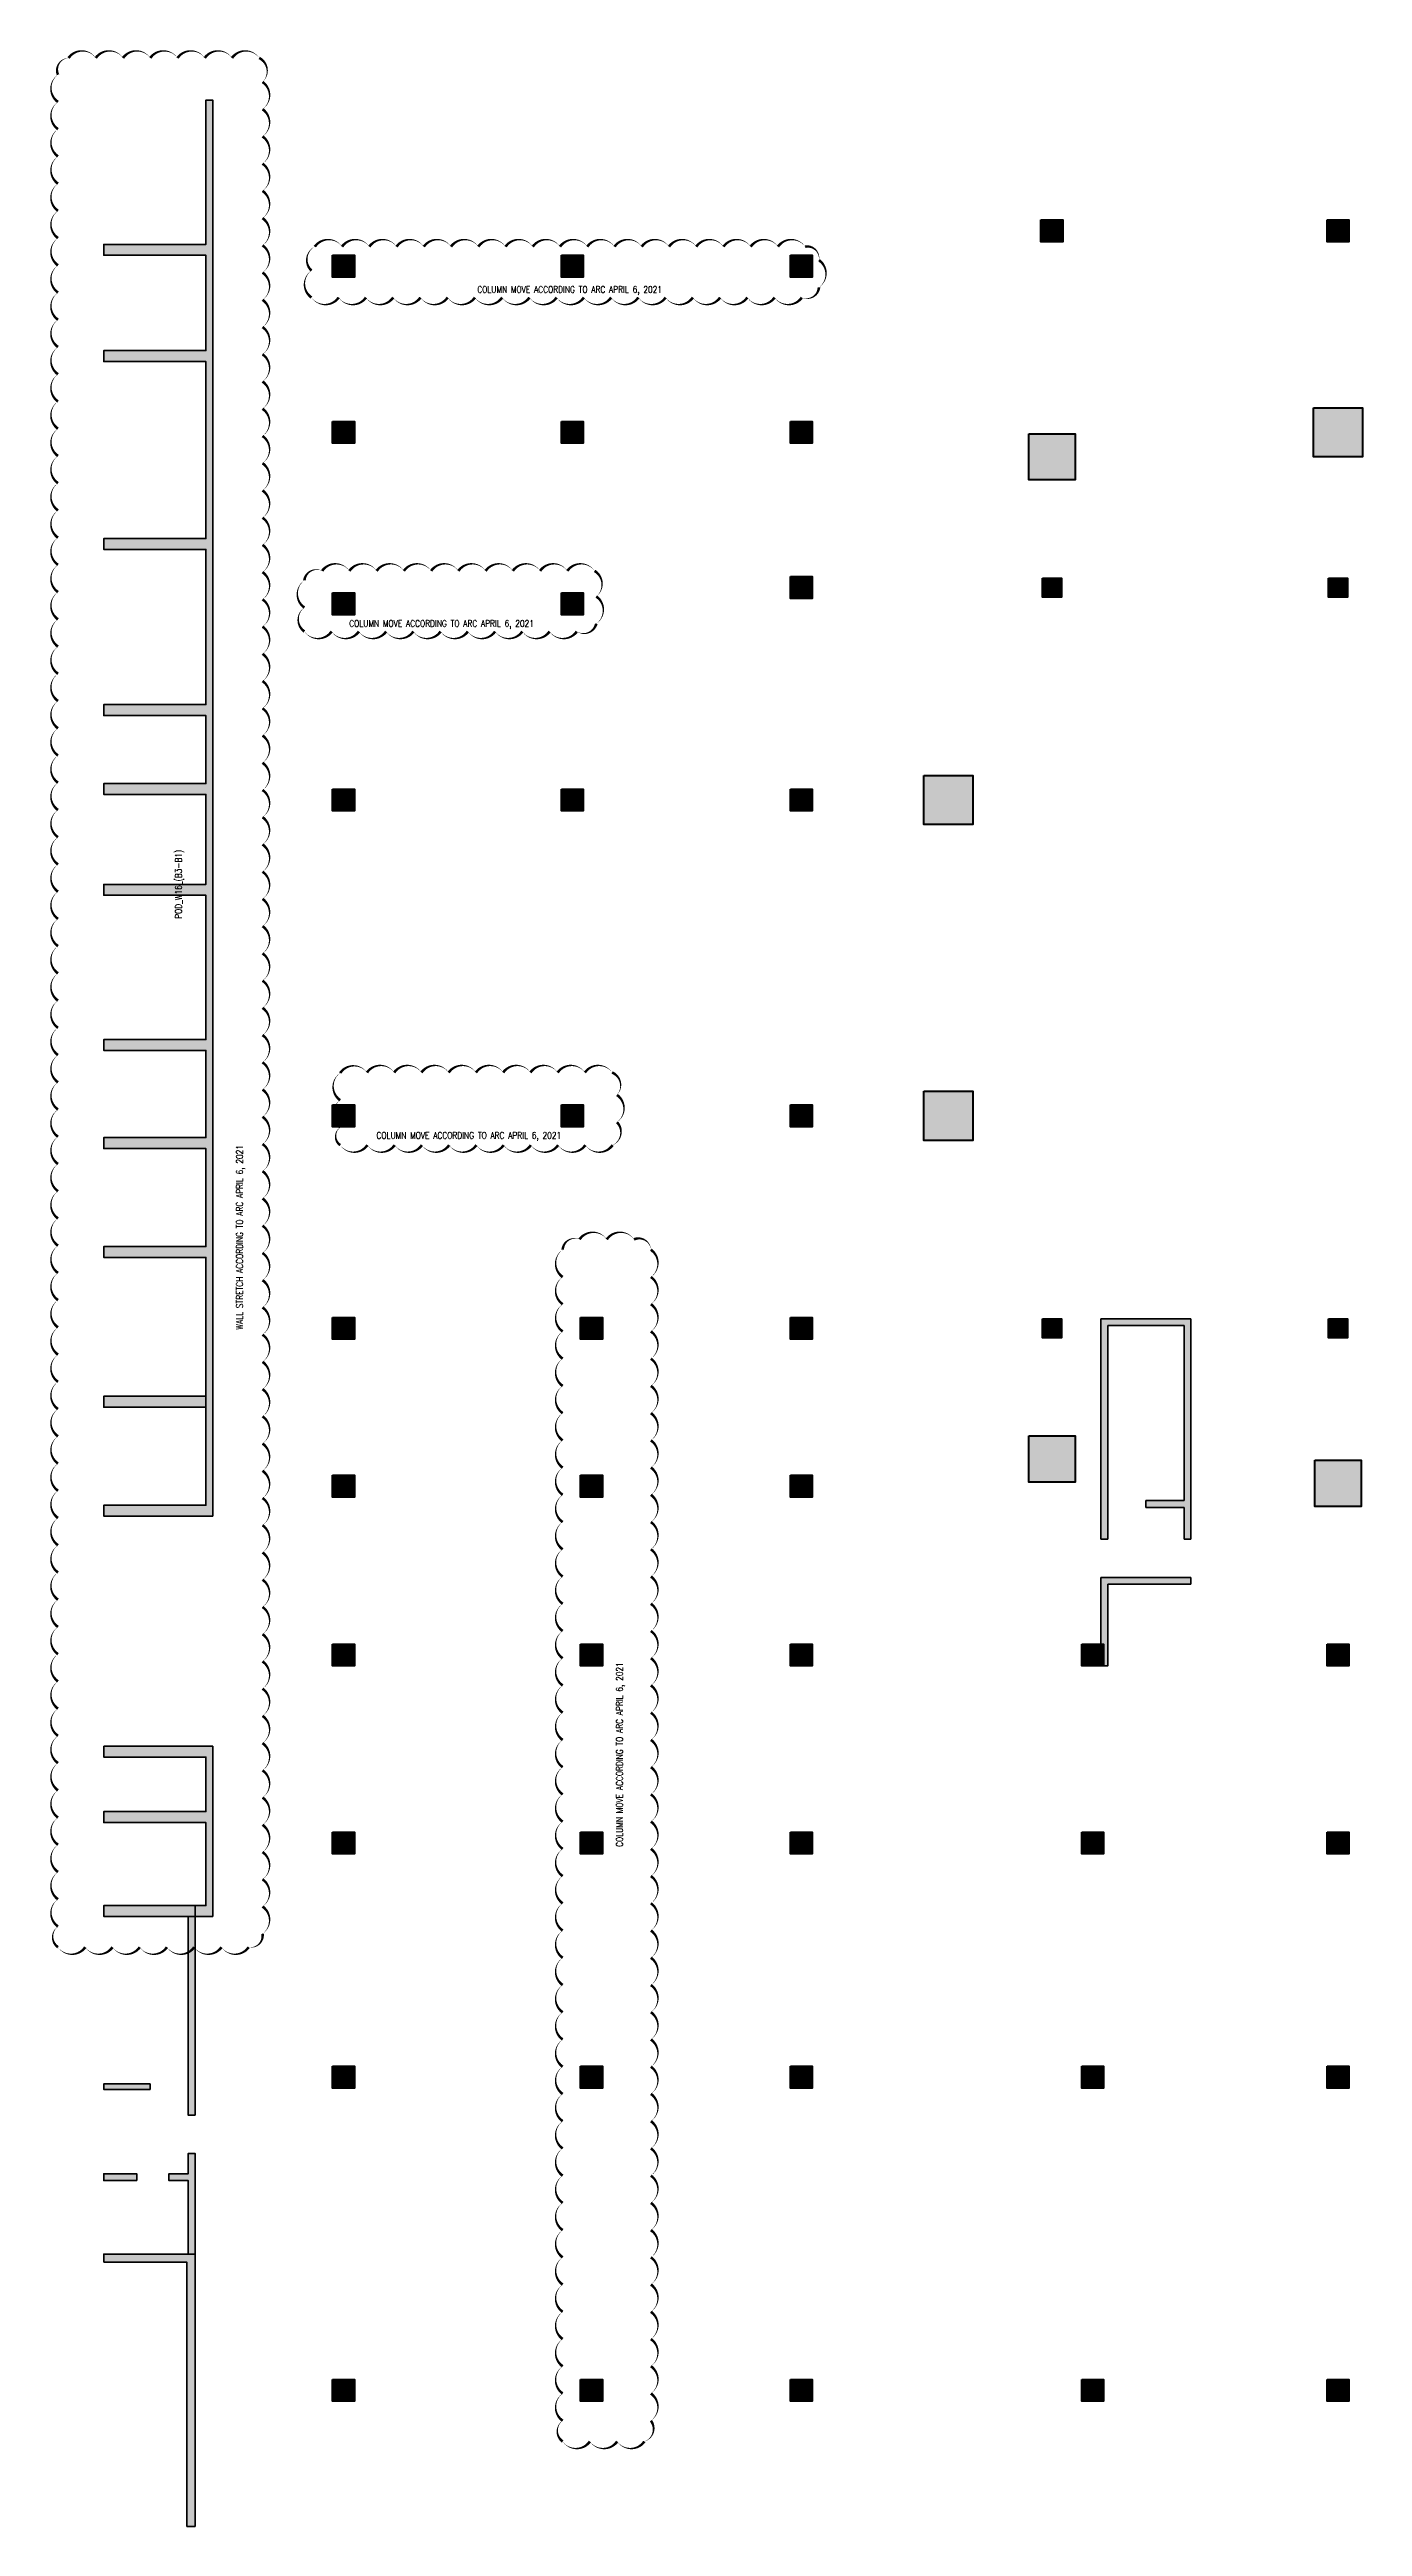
# Model space of a CAD drawing. Header units: millimetres. Extents: x -1592 to 219487, y -1099 to 92369.
# Drawn here: x -1592 to 46600, y 400 to 91356 of the extents above; entities that cross this region are included whole.
import ezdxf

# ---------------------------------------------------------------- set-up
doc = ezdxf.new("R2010")
doc.units = ezdxf.units.MM
doc.layers.get('Defpoints').update_dxf_attribs({"color": 151, "lineweight": 9})
for name, color, linetype, lineweight in [('NDC_S-COLUMN', 4, 'Continuous', 40), ('NDC_S_HATCH COLUMN AND WALL', 251, 'Continuous', 13), ('POD_Core wall_16(B3-B1)$0$NDC_S_HATCH COLUMN AND WALL', 251, 'Continuous', 13), ('POD_Core wall_16(B3-B1)$0$NDC_S_WALL', 6, 'Continuous', 35), ('Ramp wall 3(B3-B1)$0$NDC_S_WALL', 6, 'Continuous', 35)]:
    doc.layers.add(name, color=color, linetype=linetype, lineweight=lineweight)
doc.layers.add('NDC_S-REVC 210406', color=240, linetype='Continuous', lineweight=50, plot=False)
doc.styles.add('POD_Core wall_16(B3-B1)$0$NDC_BAR 2', font='romans.shx', dxfattribs={"width": 0.8})
doc.styles.add('Ramp wall 4(B3-B1)$0$NDC_BAR 2', font='romans.shx', dxfattribs={"width": 0.8})

# ---------------------------------------------------------------- blocks, each defined once
blk = doc.blocks.new('cot')
at = {"layer": 'NDC_S_HATCH COLUMN AND WALL', "ltscale": 0.005}
h = blk.add_hatch(color=256, dxfattribs=at)
h.dxf.hatch_style = 1
h.paths.add_polyline_path([(-0.5, 0.5), (0.5, 0.5), (0.5, -0.5), (-0.5, -0.5)])
at = {"layer": 'NDC_S-COLUMN', "ltscale": 0.005}
blk.add_lwpolyline([(-0.5, 0.5), (0.5, 0.5), (0.5, -0.5), (-0.5, -0.5)], close=True, dxfattribs=at)

msp = doc.modelspace()

# ---------------------------------------------------------------- hatches: boundary and pattern name
at = {"layer": 'NDC_S_HATCH COLUMN AND WALL', "ltscale": 200}
h = msp.add_hatch(color=256, dxfattribs=at)
h.dxf.hatch_style = 1
h.paths.add_polyline_path([(37250, 35000), (37250, 32000), (37100, 32000), (37100, 32800), (37000, 32800), (37000, 35250), (40300, 35250), (40300, 35000)])
h.paths.add_polyline_path([(38650, 37820), (38650, 38070), (40050, 38070), (40050, 44500), (37250, 44500), (37250, 36650), (37000, 36650), (37000, 44750), (40300, 44750), (40300, 36650), (40050, 36650), (40050, 37820)])
h = msp.add_hatch(color=256, dxfattribs=at)
h.dxf.hatch_style = 1
h.paths.add_polyline_path([(400, 22800), (3500, 22800), (3500, 15500), (3750, 15500), (3750, 23200), (400, 23200)])
h.paths.add_polyline_path([(400, 16450), (2100, 16450), (2100, 16650), (400, 16650)], flags=17)
h.paths.add_polyline_path([(1610, 13100), (1610, 13350), (400, 13350), (400, 13100)])
h.paths.add_polyline_path([(3500, 13350), (2790, 13350), (2790, 13100), (3500, 13100), (3500, 10400), (3750, 10400), (3750, 14100), (3500, 14100)])
h.paths.add_polyline_path([(3450, 10100), (3450, 400), (3750, 400), (3750, 10400), (3500, 10400), (400, 10400), (400, 10100)])
at = {"layer": 'POD_Core wall_16(B3-B1)$0$NDC_S_HATCH COLUMN AND WALL', "ltscale": 200}
h = msp.add_hatch(color=256, dxfattribs=at)
h.dxf.hatch_style = 1
h.paths.add_polyline_path([(400, 64000), (4150, 64000), (4150, 60700), (400, 60700), (400, 60300), (4150, 60300), (4150, 55000), (400, 55000), (400, 54600), (4150, 54600), (4150, 51400), (400, 51400), (400, 51000), (4150, 51000), (4150, 47400), (400, 47400), (400, 47000), (4150, 47000), (4150, 41900), (400, 41900), (400, 41500), (4150, 41500), (4150, 37900), (400, 37900), (400, 37500), (4400, 37500), (4400, 41900), (4400, 89500), (4150, 89500), (4150, 84200), (400, 84200), (400, 83800), (4150, 83800), (4150, 80300), (400, 80300), (400, 79900), (4150, 79900), (4150, 73400), (400, 73400), (400, 73000), (4150, 73000), (4150, 67300), (400, 67300), (400, 66900), (4150, 66900), (4150, 64400), (400, 64400)])
h = msp.add_hatch(color=256, dxfattribs=at)
h.dxf.hatch_style = 1
h.paths.add_polyline_path([(400, 29050), (4400, 29050), (4400, 22800), (400, 22800), (400, 23200), (4150, 23200), (4150, 26250), (400, 26250), (400, 26650), (4150, 26650), (4150, 28650), (400, 28650)])

# ---------------------------------------------------------------- linework, layer by layer
at = {"layer": 'NDC_S-REVC 210406'}
for points in [[(-1282, 21672, 0, 100, 0.520567), (-282, 21672, 0, 100, 0.520567), (718, 21672, 0, 100, 0.520567), (1718, 21672, 0, 100, 0.520567), (2718, 21672, 0, 100, 0.520567), (3718, 21672, 0, 100, 0.520567), (4718, 21672, 0, 100, 0.520567), (5718, 21672, 0, 100, 0.520567), (6225, 22165, 0, 100, 0.520567), (6225, 23165, 0, 100, 0.520567), (6225, 24165, 0, 100, 0.520567), (6225, 25165, 0, 100, 0.520567), (6225, 26165, 0, 100, 0.520567), (6225, 27165, 0, 100, 0.520567), (6225, 28165, 0, 100, 0.520567), (6225, 29165, 0, 100, 0.520567), (6225, 30165, 0, 100, 0.520567), (6225, 31165, 0, 100, 0.520567), (6225, 32165, 0, 100, 0.520567), (6225, 33165, 0, 100, 0.520567), (6225, 34165, 0, 100, 0.520567), (6225, 35165, 0, 100, 0.520567), (6225, 36165, 0, 100, 0.520567), (6225, 37165, 0, 100, 0.520567), (6225, 38165, 0, 100, 0.520567), (6225, 39165, 0, 100, 0.520567), (6225, 40165, 0, 100, 0.520567), (6225, 41165, 0, 100, 0.520567), (6225, 42165, 0, 100, 0.520567), (6225, 43165, 0, 100, 0.520567), (6225, 44165, 0, 100, 0.520567), (6225, 45165, 0, 100, 0.520567), (6225, 46165, 0, 100, 0.520567), (6225, 47165, 0, 100, 0.520567), (6225, 48165, 0, 100, 0.520567), (6225, 49165, 0, 100, 0.520567), (6225, 50165, 0, 100, 0.520567), (6225, 51165, 0, 100, 0.520567), (6225, 52165, 0, 100, 0.520567), (6225, 53165, 0, 100, 0.520567), (6225, 54165, 0, 100, 0.520567), (6225, 55165, 0, 100, 0.520567), (6225, 56165, 0, 100, 0.520567), (6225, 57165, 0, 100, 0.520567), (6225, 58165, 0, 100, 0.520567), (6225, 59165, 0, 100, 0.520567), (6225, 60165, 0, 100, 0.520567), (6225, 61165, 0, 100, 0.520567), (6225, 62165, 0, 100, 0.520567), (6225, 63165, 0, 100, 0.520567), (6225, 64165, 0, 100, 0.520567), (6225, 65165, 0, 100, 0.520567), (6225, 66165, 0, 100, 0.520567), (6225, 67165, 0, 100, 0.520567), (6225, 68165, 0, 100, 0.520567), (6225, 69165, 0, 100, 0.520567), (6225, 70165, 0, 100, 0.520567), (6225, 71165, 0, 100, 0.520567), (6225, 72165, 0, 100, 0.520567), (6225, 73165, 0, 100, 0.520567), (6225, 74165, 0, 100, 0.520567), (6225, 75165, 0, 100, 0.520567), (6225, 76165, 0, 100, 0.520567), (6225, 77165, 0, 100, 0.520567), (6225, 78165, 0, 100, 0.520567), (6225, 79165, 0, 100, 0.520567), (6225, 80165, 0, 100, 0.520567), (6225, 81165, 0, 100, 0.520567), (6225, 82165, 0, 100, 0.520567), (6225, 83165, 0, 100, 0.520567), (6225, 84165, 0, 100, 0.520567), (6225, 85165, 0, 100, 0.520567), (6225, 86165, 0, 100, 0.520567), (6225, 87165, 0, 100, 0.520567), (6225, 88165, 0, 100, 0.520567), (6225, 89165, 0, 100, 0.520567), (6225, 90165, 0, 100, 0.520567), (6105, 91046, 0, 100, 0.520567), (5105, 91046, 0, 100, 0.520567), (4105, 91046, 0, 100, 0.520567), (3105, 91046, 0, 100, 0.520567), (2105, 91046, 0, 100, 0.520567), (1105, 91046, 0, 100, 0.520567), (105, 91046, 0, 100, 0.520567), (-895, 91046, 0, 100, 0.520567), (-1282, 90432, 0, 100, 0.520567), (-1282, 89432, 0, 100, 0.520567), (-1282, 88432, 0, 100, 0.520567), (-1282, 87432, 0, 100, 0.520567), (-1282, 86432, 0, 100, 0.520567), (-1282, 85432, 0, 100, 0.520567), (-1282, 84432, 0, 100, 0.520567), (-1282, 83432, 0, 100, 0.520567), (-1282, 82432, 0, 100, 0.520567), (-1282, 81432, 0, 100, 0.520567), (-1282, 80432, 0, 100, 0.520567), (-1282, 79432, 0, 100, 0.520567), (-1282, 78432, 0, 100, 0.520567), (-1282, 77432, 0, 100, 0.520567), (-1282, 76432, 0, 100, 0.520567), (-1282, 75432, 0, 100, 0.520567), (-1282, 74432, 0, 100, 0.520567), (-1282, 73432, 0, 100, 0.520567), (-1282, 72432, 0, 100, 0.520567), (-1282, 71432, 0, 100, 0.520567), (-1282, 70432, 0, 100, 0.520567), (-1282, 69432, 0, 100, 0.520567), (-1282, 68432, 0, 100, 0.520567), (-1282, 67432, 0, 100, 0.520567), (-1282, 66432, 0, 100, 0.520567), (-1282, 65432, 0, 100, 0.520567), (-1282, 64432, 0, 100, 0.520567), (-1282, 63432, 0, 100, 0.520567), (-1282, 62432, 0, 100, 0.520567), (-1282, 61432, 0, 100, 0.520567), (-1282, 60432, 0, 100, 0.520567), (-1282, 59432, 0, 100, 0.520567), (-1282, 58432, 0, 100, 0.520567), (-1282, 57432, 0, 100, 0.520567), (-1282, 56432, 0, 100, 0.520567), (-1282, 55432, 0, 100, 0.520567), (-1282, 54432, 0, 100, 0.520567), (-1282, 53432, 0, 100, 0.520567), (-1282, 52432, 0, 100, 0.520567), (-1282, 51432, 0, 100, 0.520567), (-1282, 50432, 0, 100, 0.520567), (-1282, 49432, 0, 100, 0.520567), (-1282, 48432, 0, 100, 0.520567), (-1282, 47432, 0, 100, 0.520567), (-1282, 46432, 0, 100, 0.520567), (-1282, 45432, 0, 100, 0.520567), (-1282, 44432, 0, 100, 0.520567), (-1282, 43432, 0, 100, 0.520567), (-1282, 42432, 0, 100, 0.520567), (-1282, 41432, 0, 100, 0.520567), (-1282, 40432, 0, 100, 0.520567), (-1282, 39432, 0, 100, 0.520567), (-1282, 38432, 0, 100, 0.520567), (-1282, 37432, 0, 100, 0.520567), (-1282, 36432, 0, 100, 0.520567), (-1282, 35432, 0, 100, 0.520567), (-1282, 34432, 0, 100, 0.520567), (-1282, 33432, 0, 100, 0.520567), (-1282, 32432, 0, 100, 0.520567), (-1282, 31432, 0, 100, 0.520567), (-1282, 30432, 0, 100, 0.520567), (-1282, 29432, 0, 100, 0.520567), (-1282, 28432, 0, 100, 0.520567), (-1282, 27432, 0, 100, 0.520567), (-1282, 26432, 0, 100, 0.520567), (-1282, 25432, 0, 100, 0.520567), (-1282, 24432, 0, 100, 0.520567), (-1282, 23432, 0, 100, 0.520567), (-1282, 22432, 0, 100, 0.520567)], [(8022, 82250, 0, 100, 0.520567), (9022, 82250, 0, 100, 0.520567), (10022, 82250, 0, 100, 0.520567), (11022, 82250, 0, 100, 0.520567), (12022, 82250, 0, 100, 0.520567), (13022, 82250, 0, 100, 0.520567), (14022, 82250, 0, 100, 0.520567), (15022, 82250, 0, 100, 0.520567), (16022, 82250, 0, 100, 0.520567), (17022, 82250, 0, 100, 0.520567), (18022, 82250, 0, 100, 0.520567), (19022, 82250, 0, 100, 0.520567), (20022, 82250, 0, 100, 0.520567), (21022, 82250, 0, 100, 0.520567), (22022, 82250, 0, 100, 0.520567), (23022, 82250, 0, 100, 0.520567), (24022, 82250, 0, 100, 0.520567), (25022, 82250, 0, 100, 0.520567), (26022, 82250, 0, 100, 0.520567), (26650, 82622, 0, 100, 0.520567), (26650, 83622, 0, 100, 0.520567), (26145, 84117, 0, 100, 0.520567), (25145, 84117, 0, 100, 0.520567), (24145, 84117, 0, 100, 0.520567), (23145, 84117, 0, 100, 0.520567), (22145, 84117, 0, 100, 0.520567), (21145, 84117, 0, 100, 0.520567), (20145, 84117, 0, 100, 0.520567), (19145, 84117, 0, 100, 0.520567), (18145, 84117, 0, 100, 0.520567), (17145, 84117, 0, 100, 0.520567), (16145, 84117, 0, 100, 0.520567), (15145, 84117, 0, 100, 0.520567), (14145, 84117, 0, 100, 0.520567), (13145, 84117, 0, 100, 0.520567), (12145, 84117, 0, 100, 0.520567), (11145, 84117, 0, 100, 0.520567), (10145, 84117, 0, 100, 0.520567), (9145, 84117, 0, 100, 0.520567), (8145, 84117, 0, 100, 0.520567), (8022, 83239, 0, 100, 0.520567)], [(7762, 69986, 0, 100, 0.520567), (8762, 69986, 0, 100, 0.520567), (9762, 69986, 0, 100, 0.520567), (10762, 69986, 0, 100, 0.520567), (11762, 69986, 0, 100, 0.520567), (12762, 69986, 0, 100, 0.520567), (13762, 69986, 0, 100, 0.520567), (14762, 69986, 0, 100, 0.520567), (15762, 69986, 0, 100, 0.520567), (16762, 69986, 0, 100, 0.520567), (17762, 69986, 0, 100, 0.520567), (18476, 70272, 0, 100, 0.520567), (18476, 71272, 0, 100, 0.520567), (18414, 72211, 0, 100, 0.520567), (17414, 72211, 0, 100, 0.520567), (16414, 72211, 0, 100, 0.520567), (15414, 72211, 0, 100, 0.520567), (14414, 72211, 0, 100, 0.520567), (13414, 72211, 0, 100, 0.520567), (12414, 72211, 0, 100, 0.520567), (11414, 72211, 0, 100, 0.520567), (10414, 72211, 0, 100, 0.520567), (9414, 72211, 0, 100, 0.520567), (8414, 72211, 0, 100, 0.520567), (7762, 71863, 0, 100, 0.520567), (7762, 70863, 0, 100, 0.520567)], [(9076, 51125, 0, 100, 0.520567), (10076, 51125, 0, 100, 0.520567), (11076, 51125, 0, 100, 0.520567), (12076, 51125, 0, 100, 0.520567), (13076, 51125, 0, 100, 0.520567), (14076, 51125, 0, 100, 0.520567), (15076, 51125, 0, 100, 0.520567), (16076, 51125, 0, 100, 0.520567), (17076, 51125, 0, 100, 0.520567), (18076, 51125, 0, 100, 0.520567), (19076, 51125, 0, 100, 0.520567), (19235, 51966, 0, 100, 0.520567), (19235, 52966, 0, 100, 0.520567), (19059, 53790, 0, 100, 0.520567), (18059, 53790, 0, 100, 0.520567), (17059, 53790, 0, 100, 0.520567), (16059, 53790, 0, 100, 0.520567), (15059, 53790, 0, 100, 0.520567), (14059, 53790, 0, 100, 0.520567), (13059, 53790, 0, 100, 0.520567), (12059, 53790, 0, 100, 0.520567), (11059, 53790, 0, 100, 0.520567), (10059, 53790, 0, 100, 0.520567), (9076, 53773, 0, 100, 0.520567), (9076, 52773, 0, 100, 0.520567), (9076, 51773, 0, 100, 0.520567)], [(17243, 3521, 0, 100, 0.520567), (18243, 3521, 0, 100, 0.520567), (19243, 3521, 0, 100, 0.520567), (20243, 3521, 0, 100, 0.520567), (20480, 4283, 0, 100, 0.520567), (20480, 5283, 0, 100, 0.520567), (20480, 6283, 0, 100, 0.520567), (20480, 7283, 0, 100, 0.520567), (20480, 8283, 0, 100, 0.520567), (20480, 9283, 0, 100, 0.520567), (20480, 10283, 0, 100, 0.520567), (20480, 11283, 0, 100, 0.520567), (20480, 12283, 0, 100, 0.520567), (20480, 13283, 0, 100, 0.520567), (20480, 14283, 0, 100, 0.520567), (20480, 15283, 0, 100, 0.520567), (20480, 16283, 0, 100, 0.520567), (20480, 17283, 0, 100, 0.520567), (20480, 18283, 0, 100, 0.520567), (20480, 19283, 0, 100, 0.520567), (20480, 20283, 0, 100, 0.520567), (20480, 21283, 0, 100, 0.520567), (20480, 22283, 0, 100, 0.520567), (20480, 23283, 0, 100, 0.520567), (20480, 24283, 0, 100, 0.520567), (20480, 25283, 0, 100, 0.520567), (20480, 26283, 0, 100, 0.520567), (20480, 27283, 0, 100, 0.520567), (20480, 28283, 0, 100, 0.520567), (20480, 29283, 0, 100, 0.520567), (20480, 30283, 0, 100, 0.520567), (20480, 31283, 0, 100, 0.520567), (20480, 32283, 0, 100, 0.520567), (20480, 33283, 0, 100, 0.520567), (20480, 34283, 0, 100, 0.520567), (20480, 35283, 0, 100, 0.520567), (20480, 36283, 0, 100, 0.520567), (20480, 37283, 0, 100, 0.520567), (20480, 38283, 0, 100, 0.520567), (20480, 39283, 0, 100, 0.520567), (20480, 40283, 0, 100, 0.520567), (20480, 41283, 0, 100, 0.520567), (20480, 42283, 0, 100, 0.520567), (20480, 43283, 0, 100, 0.520567), (20480, 44283, 0, 100, 0.520567), (20480, 45283, 0, 100, 0.520567), (20480, 46283, 0, 100, 0.520567), (20480, 47283, 0, 100, 0.520567), (19861, 47664, 0, 100, 0.520567), (18861, 47664, 0, 100, 0.520567), (17861, 47664, 0, 100, 0.520567), (17243, 47282, 0, 100, 0.520567), (17243, 46282, 0, 100, 0.520567), (17243, 45282, 0, 100, 0.520567), (17243, 44282, 0, 100, 0.520567), (17243, 43282, 0, 100, 0.520567), (17243, 42282, 0, 100, 0.520567), (17243, 41282, 0, 100, 0.520567), (17243, 40282, 0, 100, 0.520567), (17243, 39282, 0, 100, 0.520567), (17243, 38282, 0, 100, 0.520567), (17243, 37282, 0, 100, 0.520567), (17243, 36282, 0, 100, 0.520567), (17243, 35282, 0, 100, 0.520567), (17243, 34282, 0, 100, 0.520567), (17243, 33282, 0, 100, 0.520567), (17243, 32282, 0, 100, 0.520567), (17243, 31282, 0, 100, 0.520567), (17243, 30282, 0, 100, 0.520567), (17243, 29282, 0, 100, 0.520567), (17243, 28282, 0, 100, 0.520567), (17243, 27282, 0, 100, 0.520567), (17243, 26282, 0, 100, 0.520567), (17243, 25282, 0, 100, 0.520567), (17243, 24282, 0, 100, 0.520567), (17243, 23282, 0, 100, 0.520567), (17243, 22282, 0, 100, 0.520567), (17243, 21282, 0, 100, 0.520567), (17243, 20282, 0, 100, 0.520567), (17243, 19282, 0, 100, 0.520567), (17243, 18282, 0, 100, 0.520567), (17243, 17282, 0, 100, 0.520567), (17243, 16282, 0, 100, 0.520567), (17243, 15282, 0, 100, 0.520567), (17243, 14282, 0, 100, 0.520567), (17243, 13282, 0, 100, 0.520567), (17243, 12282, 0, 100, 0.520567), (17243, 11282, 0, 100, 0.520567), (17243, 10282, 0, 100, 0.520567), (17243, 9282, 0, 100, 0.520567), (17243, 8282, 0, 100, 0.520567), (17243, 7282, 0, 100, 0.520567), (17243, 6282, 0, 100, 0.520567), (17243, 5282, 0, 100, 0.520567), (17243, 4282, 0, 100, 0.520567)]]:
    msp.add_lwpolyline(points, format="xyseb", close=True, dxfattribs=at)
at = {"layer": 'POD_Core wall_16(B3-B1)$0$NDC_S_WALL', "ltscale": 200}
for points in [[(4400, 41900), (4400, 37500), (400, 37500), (400, 37900), (4150, 37900), (4150, 47000), (400, 47000), (400, 47400), (4150, 47400), (4150, 51000), (400, 51000), (400, 51400), (4150, 51400), (4150, 54600), (400, 54600), (400, 55000), (4150, 55000), (4150, 60300), (400, 60300), (400, 60700), (4150, 60700), (4150, 64000), (400, 64000), (400, 64400), (4150, 64400), (4150, 66900), (400, 66900), (400, 67300), (4150, 67300), (4150, 73000), (400, 73000), (400, 73400), (4150, 73400), (4150, 79900), (400, 79900), (400, 80300), (4150, 80300), (4150, 83800), (400, 83800), (400, 84200), (4150, 84200), (4150, 89500), (4400, 89500), (4400, 41900)], [(4150, 47000), (400, 47000), (400, 47400), (4150, 47400)], [(4150, 41500), (400, 41500), (400, 41900), (4150, 41900)]]:
    msp.add_lwpolyline(points, dxfattribs=at)
at = {"layer": 'Ramp wall 3(B3-B1)$0$NDC_S_WALL', "ltscale": 200}
for p, q in [((40300, 44750), (37000, 44750)), ((37000, 36650), (37000, 44750)), ((40300, 44750), (40300, 36650)), ((40050, 44500), (37250, 44500)), ((37250, 36650), (37250, 44500)), ((40050, 44500), (40050, 38070)), ((37250, 37820), (37250, 38070)), ((40050, 38070), (38650, 38070)), ((38650, 38070), (38650, 37820)), ((40050, 37820), (38650, 37820)), ((40050, 37820), (40050, 36650)), ((37250, 36650), (37000, 36650)), ((40300, 36650), (40050, 36650)), ((40300, 35250), (37000, 35250)), ((37000, 32800), (37000, 35250)), ((40300, 35000), (37250, 35000)), ((40300, 35250), (40300, 35000))]:
    msp.add_line(p, q, dxfattribs=at)
for points in [[(37000, 32800), (37100, 32800), (37100, 32000), (37250, 32000), (37250, 35000)], [(3750, 10400), (3750, 14100), (3500, 14100), (3500, 13350), (2790, 13350), (2790, 13100), (3500, 13100), (3500, 10400)], [(1610, 13100), (1610, 13350), (400, 13350), (400, 13100), (1610, 13100)], [(400, 10100), (3450, 10100), (3450, 400), (3750, 400), (3750, 10400), (3500, 10400), (400, 10400), (400, 10100)]]:
    msp.add_lwpolyline(points, dxfattribs=at)
for points in [[(400, 29050), (4400, 29050), (4400, 22800), (400, 22800), (400, 23200), (4150, 23200), (4150, 26250), (400, 26250), (400, 26650), (4150, 26650), (4150, 28650), (400, 28650)], [(3750, 15500), (3750, 23200), (400, 23200), (400, 22800), (3500, 22800), (3500, 15500)], [(2100, 16650), (400, 16650), (400, 16450), (2100, 16450)]]:
    msp.add_lwpolyline(points, close=True, dxfattribs=at)

# ---------------------------------------------------------------- block references
at = {"layer": 'NDC_S_HATCH COLUMN AND WALL', "ltscale": 200}
for p, xscale, yscale in [((35200, 84700), 800, 800), ((35200, 84700), 800, 800), ((45700, 84700), 800, 800), ((9200, 83400), 800, 800), ((17600, 83400), 800, 800), ((26000, 83400), 800, 800), ((9200, 77300), 800, 800), ((17600, 77300), 800, 800), ((26000, 77300), 800, 800), ((45700, 77300), 1800, 1800), ((35200, 76400), 1700, 1700), ((26000, 71600), 800, 800), ((35200, 71600), 700, 700), ((45700, 71600), 700, 700), ((9200, 71000), 800, 800), ((17600, 71000), 800, 800), ((31400, 63800), 1800, 1800), ((9200, 63800), 800, 800), ((17600, 63800), 800, 800), ((26000, 63800), 800, 800), ((31400, 52200), 1800, 1800), ((9200, 52200), 800, 800), ((17600, 52200), 800, 800), ((26000, 52200), 800, 800), ((9200, 44400), 800, 800), ((18300, 44400), 800, 800), ((26000, 44400), 800, 800), ((35200, 44400), 700, 700), ((45700, 44400), 700, 700), ((35200, 39600), 1700, 1700), ((45700, 38700), 1700, 1700), ((9200, 38600), 800, 800), ((18300, 38600), 800, 800), ((26000, 38600), 800, 800), ((9200, 32400), 800, 800), ((18300, 32400), 800, 800), ((26000, 32400), 800, 800), ((36700, 32400), 800, 800), ((45700, 32400), 800, 800), ((9200, 25500), 800, 800), ((18300, 25500), 800, 800), ((26000, 25500), 800, 800), ((36700, 25500), 800, 800), ((45700, 25500), 800, 800), ((9200, 16900), 800, 800), ((18300, 16900), 800, 800), ((26000, 16900), 800, 800), ((36700, 16900), 800, 800), ((45700, 16900), 800, 800), ((9200, 5400), 800, 800), ((18300, 5400), 800, 800), ((26000, 5400), 800, 800), ((36700, 5400), 800, 800), ((45700, 5400), 800, 800)]:
    msp.add_blockref('cot', p, dxfattribs=dict(at, xscale=xscale, yscale=yscale))

# ---------------------------------------------------------------- texts
at = {"layer": 'Defpoints', "style": 'POD_Core wall_16(B3-B1)$0$NDC_BAR 2', "width": 0.8}
msp.add_text('POD_W16_(B3-B1)', height=250, rotation=90, dxfattribs=at).set_placement((3264, 59434))
at = {"layer": 'NDC_S-REVC 210406', "style": 'Ramp wall 4(B3-B1)$0$NDC_BAR 2', "width": 0.8}
for p in [(14110, 82421), (9409, 70156), (10409, 51356)]:
    msp.add_text('COLUMN MOVE ACCORDING TO ARC APRIL 6, 2021', height=250, dxfattribs=at).set_placement(p)
for s, p in [('WALL STRETCH ACCORDING TO ARC APRIL 6, 2021', (5508, 44347)), ('COLUMN MOVE ACCORDING TO ARC APRIL 6, 2021', (19453, 25355))]:
    msp.add_text(s, height=250, rotation=90, dxfattribs=at).set_placement(p)

doc.saveas('drawing.dxf')
